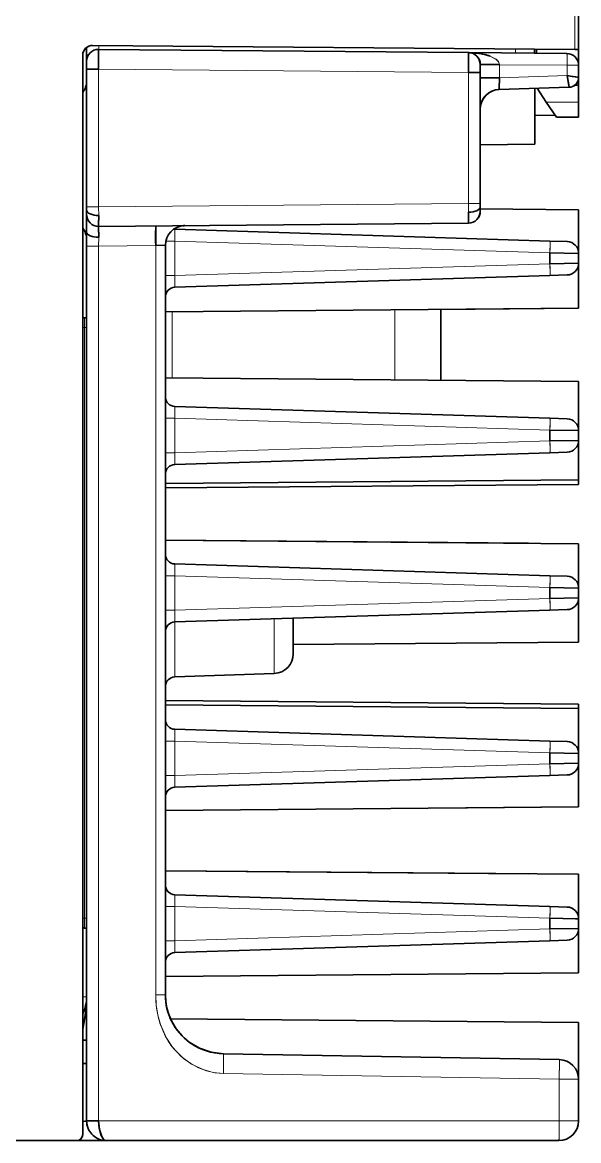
# Model space of a CAD drawing. Extents: x -45 to 645, y -160 to 467.
# Drawn here: x 204 to 232.3, y 292.1 to 348.9 of the extents above; entities that cross this region are included whole.
import ezdxf

# ---------------------------------------------------------------- set-up
doc = ezdxf.new("R2010")
doc.units = 0

msp = doc.modelspace()

# ---------------------------------------------------------------- linework, layer by layer
at = {"color": 7, "lineweight": 13}
for p, q in [((232.059, 347.541), (232.059, 451.619)), ((232.059, 347.541), (232.059, 451.619)), ((232.059, 347.541), (232.059, 451.619)), ((232.059, 347.541), (232.059, 451.619)), ((210.768, 337.586), (210.768, 299.532)), ((210.768, 299.532), (210.768, 337.586)), ((207.87, 336.879), (207.87, 293.119)), ((207.87, 336.879), (207.87, 293.119)), ((207.159, 303.419), (207.159, 333.419)), ((207.159, 333.419), (207.159, 303.419)), ((207.87, 293.119), (231.277, 293.119)), ((207.87, 293.119), (231.277, 293.119))]:
    msp.add_line(p, q, dxfattribs=at)
at = {"color": 7, "lineweight": 35}
for p, q in [((232.259, 347.539), (232.259, 451.619)), ((232.259, 347.539), (232.259, 451.619)), ((232.259, 347.539), (232.259, 451.619)), ((232.259, 347.539), (232.259, 451.619)), ((232.259, 403.578), (232.259, 348.28)), ((232.259, 403.578), (232.259, 348.28)), ((207.564, 347.755), (232.059, 347.541)), ((207.564, 347.755), (232.059, 347.541)), ((207.059, 292.426), (207.059, 347.255)), ((207.059, 292.426), (207.059, 347.255)), ((211.259, 337.599), (211.259, 299.532)), ((211.259, 337.599), (211.259, 299.532)), ((207.259, 336.879), (207.259, 293.119)), ((207.259, 293.119), (207.259, 336.879)), ((232.259, 334.403), (211.259, 334.22)), ((232.259, 334.403), (211.259, 334.22)), ((232.259, 330.687), (211.259, 330.87)), ((232.259, 330.687), (211.259, 330.87)), ((232.259, 325.687), (211.259, 325.503)), ((232.259, 325.687), (211.259, 325.503)), ((232.259, 325.457), (211.259, 325.273)), ((232.259, 325.457), (211.259, 325.273)), ((232.259, 325.457), (211.259, 325.273)), ((232.259, 325.457), (211.259, 325.273)), ((232.259, 322.443), (211.259, 322.626)), ((232.259, 322.443), (211.259, 322.626)), ((232.259, 314.288), (211.259, 314.472)), ((232.259, 314.288), (211.259, 314.472)), ((232.259, 314.074), (211.259, 314.257)), ((232.259, 314.074), (211.259, 314.257)), ((232.259, 309.074), (211.259, 308.891)), ((232.259, 309.074), (211.259, 308.891)), ((232.259, 309.074), (211.259, 308.891)), ((232.259, 305.647), (211.259, 305.831)), ((232.259, 305.647), (211.259, 305.831)), ((232.259, 300.647), (211.259, 300.464)), ((232.259, 300.647), (211.259, 300.464)), ((232.259, 300.647), (211.259, 300.464)), ((232.259, 300.647), (211.259, 300.464)), ((232.259, 298.119), (211.524, 298.3)), ((232.259, 298.119), (211.524, 298.3)), ((208.259, 292.119), (231.259, 292.119)), ((231.259, 292.119), (208.259, 292.119))]:
    msp.add_line(p, q, dxfattribs=at)
at = {"color": 7, "lineweight": 35, "ltscale": 0.016866}
msp.add_line((232.259, 348.28), (232.259, 347.605), dxfattribs=at)
at = {"color": 7, "lineweight": 35, "ltscale": 0.0075}
msp.add_line((232.259, 348.28), (232.259, 347.98), dxfattribs=at)
at = {"color": 7, "lineweight": 35, "ltscale": 0.017612}
msp.add_line((207.259, 346.95), (207.259, 347.655), dxfattribs=at)
msp.add_line((207.259, 346.95), (207.259, 347.655), dxfattribs=at)
at = {"color": 7, "lineweight": 13, "ltscale": 0.005044}
for p, q in [((207.875, 347.752), (207.875, 347.55)), ((207.875, 347.55), (207.875, 347.752)), ((229.046, 347.567), (229.047, 347.365)), ((229.047, 347.365), (229.046, 347.567))]:
    msp.add_line(p, q, dxfattribs=at)
at = {"color": 7, "lineweight": 35, "ltscale": 0.016921}
msp.add_line((232.259, 347.98), (232.259, 347.303), dxfattribs=at)
at = {"color": 7, "lineweight": 35, "ltscale": 0.470018}
for p, q in [((207.864, 347.55), (226.664, 347.386)), ((207.864, 347.55), (226.664, 347.386)), ((207.864, 338.561), (226.664, 338.725)), ((226.664, 338.725), (207.864, 338.561))]:
    msp.add_line(p, q, dxfattribs=at)
at = {"color": 7, "lineweight": 35, "ltscale": 0.001563}
msp.add_line((226.664, 347.386), (226.727, 347.385), dxfattribs=at)
at = {"color": 7, "lineweight": 35, "ltscale": 0.001429}
msp.add_line((226.731, 347.385), (226.674, 347.386), dxfattribs=at)
at = {"color": 7, "lineweight": 35, "ltscale": 0.124628}
msp.add_line((231.664, 347.343), (226.68, 347.386), dxfattribs=at)
at = {"color": 7, "lineweight": 35, "ltscale": 0.124626}
msp.add_line((226.68, 347.386), (231.664, 347.343), dxfattribs=at)
at = {"color": 7, "lineweight": 35, "ltscale": 0.005045}
for p, q in [((230.02, 347.357), (230.02, 347.559)), ((230.02, 347.559), (230.02, 347.357))]:
    msp.add_line(p, q, dxfattribs=at)
at = {"color": 7, "lineweight": 35, "ltscale": 0.005044}
msp.add_line((230.12, 347.356), (230.12, 347.558), dxfattribs=at)
msp.add_line((230.12, 347.356), (230.12, 347.558), dxfattribs=at)
at = {"color": 7, "lineweight": 35, "ltscale": 0.005}
msp.add_line((232.259, 347.539), (232.059, 347.541), dxfattribs=at)
msp.add_line((232.259, 347.539), (232.059, 347.541), dxfattribs=at)
at = {"color": 7, "lineweight": 35, "ltscale": 0.004183}
msp.add_line((232.259, 347.605), (232.259, 347.438), dxfattribs=at)
at = {"color": 7, "lineweight": 35, "ltscale": 0.044929}
msp.add_line((232.259, 347.539), (232.259, 345.742), dxfattribs=at)
msp.add_line((232.259, 347.539), (232.259, 345.742), dxfattribs=at)
at = {"color": 7, "lineweight": 35, "ltscale": 0.018627}
msp.add_line((232.259, 347.438), (232.259, 346.693), dxfattribs=at)
at = {"color": 7, "lineweight": 35, "ltscale": 0.018401}
msp.add_line((232.259, 347.303), (232.259, 346.567), dxfattribs=at)
at = {"color": 7, "lineweight": 35, "ltscale": 0.000195}
msp.add_line((207.259, 346.951), (207.259, 346.943), dxfattribs=at)
at = {"color": 7, "lineweight": 35, "ltscale": 0.000138855}
msp.add_line((207.259, 346.946), (207.259, 346.941), dxfattribs=at)
at = {"color": 7, "lineweight": 35, "ltscale": 0.009822}
msp.add_line((207.259, 346.943), (207.259, 346.55), dxfattribs=at)
at = {"color": 7, "lineweight": 35, "ltscale": 0.009756}
msp.add_line((207.259, 346.55), (207.259, 346.941), dxfattribs=at)
at = {"color": 7, "lineweight": 35, "ltscale": 0.174739}
for p, q in [((207.259, 346.55), (207.259, 339.561)), ((207.259, 339.561), (207.259, 346.55))]:
    msp.add_line(p, q, dxfattribs=at)
at = {"color": 7, "lineweight": 35, "ltscale": 0.015}
for p, q in [((207.259, 346.55), (207.859, 346.55)), ((207.859, 346.55), (207.259, 346.55)), ((207.859, 293.119), (207.259, 293.119)), ((207.259, 293.119), (207.859, 293.119))]:
    msp.add_line(p, q, dxfattribs=at)
at = {"color": 7, "lineweight": 35, "ltscale": 0.000262}
for p, q in [((207.87, 346.55), (207.859, 346.55)), ((207.859, 293.119), (207.87, 293.119))]:
    msp.add_line(p, q, dxfattribs=at)
at = {"color": 7, "lineweight": 35, "ltscale": 0.000261688}
for p, q in [((207.859, 346.55), (207.87, 346.55)), ((207.87, 293.119), (207.859, 293.119))]:
    msp.add_line(p, q, dxfattribs=at)
at = {"color": 7, "lineweight": 13, "ltscale": 0.174739}
for p, q in [((207.87, 346.55), (207.87, 339.561)), ((207.87, 339.561), (207.87, 346.55))]:
    msp.add_line(p, q, dxfattribs=at)
at = {"color": 7, "lineweight": 13, "ltscale": 0.470018}
for p, q in [((226.67, 346.386), (207.87, 346.55)), ((207.87, 346.55), (226.67, 346.386)), ((226.67, 339.725), (207.87, 339.561))]:
    msp.add_line(p, q, dxfattribs=at)
at = {"color": 7, "lineweight": 35, "ltscale": 0.009999}
msp.add_line((227.259, 346.786), (227.259, 346.386), dxfattribs=at)
at = {"color": 7, "lineweight": 35, "ltscale": 0.000135}
msp.add_line((227.259, 346.782), (227.259, 346.777), dxfattribs=at)
at = {"color": 7, "lineweight": 35, "ltscale": 0.00976}
msp.add_line((227.259, 346.777), (227.259, 346.386), dxfattribs=at)
at = {"color": 7, "lineweight": 13, "ltscale": 0.024345}
for p, q in [((227.259, 346.773), (228.233, 346.773)), ((228.233, 346.773), (227.259, 346.773))]:
    msp.add_line(p, q, dxfattribs=at)
at = {"color": 7, "lineweight": 13, "ltscale": 0.000132}
msp.add_line((228.233, 346.778), (228.233, 346.773), dxfattribs=at)
at = {"color": 7, "lineweight": 13, "ltscale": 0.000127425}
msp.add_line((228.233, 346.778), (228.233, 346.773), dxfattribs=at)
at = {"color": 7, "lineweight": 13, "ltscale": 0.08605}
msp.add_line((228.233, 346.773), (231.675, 346.743), dxfattribs=at)
at = {"color": 7, "lineweight": 13, "ltscale": 0.016434}
msp.add_line((228.233, 346.773), (228.233, 346.115), dxfattribs=at)
at = {"color": 7, "lineweight": 13, "ltscale": 0.086051}
msp.add_line((231.675, 346.743), (228.233, 346.772), dxfattribs=at)
at = {"color": 7, "lineweight": 13, "ltscale": 0.016431}
msp.add_line((228.233, 346.772), (228.233, 346.115), dxfattribs=at)
at = {"color": 7, "lineweight": 13, "ltscale": 0.012979}
for p, q in [((231.675, 346.743), (231.675, 346.223)), ((231.675, 346.223), (231.675, 346.743))]:
    msp.add_line(p, q, dxfattribs=at)
at = {"color": 7, "lineweight": 13, "ltscale": 0.014607}
msp.add_line((232.259, 346.743), (231.675, 346.743), dxfattribs=at)
at = {"color": 7, "lineweight": 13, "ltscale": 0.014608}
msp.add_line((231.675, 346.743), (232.259, 346.743), dxfattribs=at)
at = {"color": 7, "lineweight": 35, "ltscale": 0.001232}
msp.add_line((232.259, 346.715), (232.257, 346.764), dxfattribs=at)
at = {"color": 7, "lineweight": 35, "ltscale": 0.015401}
for p, q in [((232.259, 346.127), (232.259, 346.743)), ((232.259, 346.743), (232.259, 346.127))]:
    msp.add_line(p, q, dxfattribs=at)
at = {"color": 7, "lineweight": 35, "ltscale": 0.000590626}
msp.add_line((232.26, 346.714), (232.259, 346.738), dxfattribs=at)
at = {"color": 7, "lineweight": 35, "ltscale": 0.000576}
msp.add_line((232.26, 346.714), (232.259, 346.737), dxfattribs=at)
at = {"color": 7, "lineweight": 13, "ltscale": 0.166536}
for p, q in [((226.67, 346.386), (226.67, 339.725)), ((226.67, 339.725), (226.67, 346.386))]:
    msp.add_line(p, q, dxfattribs=at)
at = {"color": 7, "lineweight": 35, "ltscale": 0.014738}
msp.add_line((227.259, 346.386), (226.67, 346.386), dxfattribs=at)
msp.add_line((227.259, 346.386), (226.67, 346.386), dxfattribs=at)
at = {"color": 7, "lineweight": 35, "ltscale": 0.166536}
for p, q in [((227.259, 339.725), (227.259, 346.386)), ((227.259, 346.386), (227.259, 339.725))]:
    msp.add_line(p, q, dxfattribs=at)
at = {"color": 7, "lineweight": 35, "ltscale": 0.024345}
for p, q in [((227.259, 346.115), (228.233, 346.115)), ((228.233, 346.115), (227.259, 346.115))]:
    msp.add_line(p, q, dxfattribs=at)
at = {"color": 7, "lineweight": 35, "ltscale": 0.075}
for p, q in [((227.259, 346.056), (227.259, 343.056)), ((227.259, 346.056), (227.259, 343.056)), ((227.259, 343.056), (227.259, 340.056)), ((227.259, 343.056), (227.259, 340.056))]:
    msp.add_line(p, q, dxfattribs=at)
at = {"color": 7, "lineweight": 13, "ltscale": 0.08609}
msp.add_line((231.675, 346.223), (228.233, 346.115), dxfattribs=at)
at = {"color": 7, "lineweight": 13, "ltscale": 0.086089}
msp.add_line((228.233, 346.115), (231.675, 346.223), dxfattribs=at)
at = {"color": 7, "lineweight": 35, "ltscale": 0.006538}
msp.add_line((231.675, 346.223), (231.933, 346.182), dxfattribs=at)
at = {"color": 7, "lineweight": 35, "ltscale": 0.003951}
msp.add_line((231.933, 346.182), (232.089, 346.156), dxfattribs=at)
at = {"color": 7, "lineweight": 35, "ltscale": 0.004315}
msp.add_line((232.089, 346.156), (232.259, 346.127), dxfattribs=at)
at = {"color": 7, "lineweight": 35, "ltscale": 0.000205}
msp.add_line((232.259, 346.223), (232.259, 346.215), dxfattribs=at)
at = {"color": 7, "lineweight": 35, "ltscale": 0.000205236}
msp.add_line((232.259, 346.223), (232.259, 346.215), dxfattribs=at)
at = {"color": 7, "lineweight": 35, "ltscale": 0.047673}
msp.add_line((232.259, 346.122), (232.259, 344.215), dxfattribs=at)
at = {"color": 7, "lineweight": 35, "ltscale": 0.047668}
msp.add_line((232.259, 346.122), (232.259, 344.215), dxfattribs=at)
at = {"color": 7, "lineweight": 35, "ltscale": 0.001352}
msp.add_line((228.228, 345.515), (228.174, 345.512), dxfattribs=at)
at = {"color": 7, "lineweight": 35, "ltscale": 0.088725}
for p, q in [((231.775, 345.627), (228.228, 345.515)), ((228.228, 345.515), (231.775, 345.627))]:
    msp.add_line(p, q, dxfattribs=at)
at = {"color": 7, "lineweight": 35, "ltscale": 0.008518}
msp.add_line((230.028, 345.231), (230.027, 345.572), dxfattribs=at)
at = {"color": 7, "lineweight": 35, "ltscale": 0.07102}
msp.add_line((230.037, 342.731), (230.027, 345.572), dxfattribs=at)
at = {"color": 7, "lineweight": 35, "ltscale": 0.021143}
msp.add_line((230.614, 344.873), (230.144, 345.575), dxfattribs=at)
msp.add_line((230.614, 344.873), (230.144, 345.575), dxfattribs=at)
at = {"color": 7, "lineweight": 35, "ltscale": 0.00451}
msp.add_line((232.079, 345.742), (232.259, 345.742), dxfattribs=at)
at = {"color": 7, "lineweight": 35, "ltscale": 0.004511}
msp.add_line((232.079, 345.742), (232.259, 345.742), dxfattribs=at)
at = {"color": 7, "lineweight": 35, "ltscale": 0.021725}
msp.add_line((232.259, 345.742), (232.259, 344.873), dxfattribs=at)
msp.add_line((232.259, 345.742), (232.259, 344.873), dxfattribs=at)
at = {"color": 7, "lineweight": 35, "ltscale": 0.035087}
msp.add_line((230.033, 343.828), (230.028, 345.231), dxfattribs=at)
at = {"color": 7, "lineweight": 35, "ltscale": 0.023235}
msp.add_line((231.132, 344.101), (230.614, 344.873), dxfattribs=at)
msp.add_line((231.132, 344.101), (230.614, 344.873), dxfattribs=at)
at = {"color": 7, "lineweight": 13, "ltscale": 0.041122}
msp.add_line((230.614, 344.873), (232.259, 344.873), dxfattribs=at)
msp.add_line((230.614, 344.873), (232.259, 344.873), dxfattribs=at)
at = {"color": 7, "lineweight": 35, "ltscale": 0.019302}
msp.add_line((232.259, 344.873), (232.259, 344.101), dxfattribs=at)
msp.add_line((232.259, 344.873), (232.259, 344.101), dxfattribs=at)
at = {"color": 7, "lineweight": 35, "ltscale": 0.025774}
msp.add_line((231.062, 344.204), (230.031, 344.195), dxfattribs=at)
msp.add_line((231.062, 344.204), (230.031, 344.195), dxfattribs=at)
at = {"color": 7, "lineweight": 35, "ltscale": 0.027413}
msp.add_line((230.037, 342.731), (230.033, 343.828), dxfattribs=at)
at = {"color": 7, "lineweight": 35, "ltscale": 0.028186}
msp.add_line((232.259, 344.101), (231.132, 344.101), dxfattribs=at)
at = {"color": 7, "lineweight": 35, "ltscale": 0.028187}
msp.add_line((232.259, 344.101), (231.132, 344.101), dxfattribs=at)
at = {"color": 7, "lineweight": 35, "ltscale": 0.069439}
msp.add_line((230.037, 342.731), (227.259, 342.697), dxfattribs=at)
msp.add_line((230.037, 342.731), (227.259, 342.697), dxfattribs=at)
at = {"color": 7, "lineweight": 13, "ltscale": 0.469997}
msp.add_line((207.87, 339.561), (226.669, 339.725), dxfattribs=at)
at = {"color": 7, "lineweight": 13, "ltscale": 0.011178}
for p, q in [((226.669, 339.725), (226.671, 339.278)), ((207.87, 339.561), (207.871, 339.114)), ((207.871, 339.114), (207.87, 339.561))]:
    msp.add_line(p, q, dxfattribs=at)
at = {"color": 7, "lineweight": 13, "ltscale": 0.014759}
msp.add_line((226.669, 339.725), (227.259, 339.725), dxfattribs=at)
at = {"color": 7, "lineweight": 13, "ltscale": 0.014738}
msp.add_line((227.259, 339.725), (226.67, 339.725), dxfattribs=at)
at = {"color": 7, "lineweight": 35, "ltscale": 0.004472}
for p, q in [((227.259, 339.725), (227.259, 339.546)), ((227.259, 339.725), (227.259, 339.546)), ((207.259, 339.561), (207.259, 339.382)), ((207.259, 339.382), (207.259, 339.561))]:
    msp.add_line(p, q, dxfattribs=at)
at = {"color": 7, "lineweight": 13, "ltscale": 0.015}
for p, q in [((207.259, 339.561), (207.859, 339.561)), ((207.859, 339.561), (207.259, 339.561)), ((207.259, 337.561), (207.859, 337.561)), ((207.259, 337.561), (207.859, 337.561))]:
    msp.add_line(p, q, dxfattribs=at)
at = {"color": 7, "lineweight": 35, "ltscale": 0.005144}
msp.add_line((207.259, 339.382), (207.259, 339.176), dxfattribs=at)
at = {"color": 7, "lineweight": 35, "ltscale": 0.005153}
msp.add_line((207.259, 339.176), (207.259, 339.382), dxfattribs=at)
at = {"color": 7, "lineweight": 35, "ltscale": 0.022111}
for p, q in [((207.259, 339.161), (207.259, 338.276)), ((207.259, 338.276), (207.259, 339.161))]:
    msp.add_line(p, q, dxfattribs=at)
at = {"color": 7, "lineweight": 13, "ltscale": 0.000262}
for p, q in [((207.859, 339.561), (207.87, 339.561)), ((207.87, 337.561), (207.859, 337.561))]:
    msp.add_line(p, q, dxfattribs=at)
at = {"color": 7, "lineweight": 13, "ltscale": 0.000261688}
for p, q in [((207.859, 339.561), (207.87, 339.561)), ((207.87, 337.561), (207.859, 337.561))]:
    msp.add_line(p, q, dxfattribs=at)
at = {"color": 7, "lineweight": 35, "ltscale": 0.005146}
msp.add_line((227.259, 339.546), (227.259, 339.34), dxfattribs=at)
at = {"color": 7, "lineweight": 35, "ltscale": 0.005527}
msp.add_line((227.259, 339.546), (227.259, 339.325), dxfattribs=at)
at = {"color": 7, "lineweight": 35, "ltscale": 0.125006}
msp.add_line((232.259, 339.403), (227.259, 339.447), dxfattribs=at)
msp.add_line((232.259, 339.403), (227.259, 339.447), dxfattribs=at)
at = {"color": 7, "lineweight": 35, "ltscale": 0.055409}
for p, q in [((232.259, 337.187), (232.259, 339.403)), ((232.259, 339.403), (232.259, 337.187))]:
    msp.add_line(p, q, dxfattribs=at)
at = {"color": 7, "lineweight": 35, "ltscale": 0.017885}
for p, q in [((207.259, 338.276), (207.259, 337.561)), ((207.259, 337.561), (207.259, 338.276))]:
    msp.add_line(p, q, dxfattribs=at)
at = {"color": 7, "lineweight": 13, "ltscale": 0.011179}
for p, q in [((207.87, 337.561), (207.871, 338.008)), ((207.871, 338.008), (207.87, 337.561))]:
    msp.add_line(p, q, dxfattribs=at)
at = {"color": 7, "lineweight": 35, "ltscale": 0.001395}
msp.add_line((211.744, 338.413), (211.688, 338.418), dxfattribs=at)
at = {"color": 7, "lineweight": 35, "ltscale": 0.000443}
msp.add_line((211.726, 338.414), (211.744, 338.413), dxfattribs=at)
at = {"color": 7, "lineweight": 35, "ltscale": 0.000422486}
msp.add_line((211.744, 338.413), (211.727, 338.414), dxfattribs=at)
at = {"color": 7, "lineweight": 35, "ltscale": 0.476688}
for p, q in [((211.744, 338.413), (230.802, 337.814)), ((211.744, 338.413), (230.802, 337.814)), ((211.744, 335.466), (230.802, 336.065)), ((211.744, 335.466), (230.802, 336.065)), ((211.744, 329.413), (230.802, 328.814)), ((211.744, 329.413), (230.802, 328.814)), ((211.744, 326.465), (230.802, 327.064)), ((211.744, 326.465), (230.802, 327.064)), ((211.744, 321.413), (230.802, 320.814)), ((211.744, 321.413), (230.802, 320.814)), ((211.744, 318.466), (230.802, 319.065)), ((230.802, 319.065), (211.744, 318.466)), ((211.744, 313.015), (230.802, 312.416)), ((211.744, 313.015), (230.802, 312.416)), ((211.744, 310.067), (230.802, 310.666)), ((230.802, 310.666), (211.744, 310.067)), ((211.744, 304.612), (230.802, 304.013)), ((211.744, 304.612), (230.802, 304.013)), ((211.744, 301.672), (230.802, 302.271)), ((230.802, 302.271), (211.744, 301.672))]:
    msp.add_line(p, q, dxfattribs=at)
at = {"color": 7, "lineweight": 35, "ltscale": 0.017039}
for p, q in [((207.259, 337.561), (207.259, 336.879)), ((207.259, 336.879), (207.259, 337.561))]:
    msp.add_line(p, q, dxfattribs=at)
at = {"color": 7, "lineweight": 13, "ltscale": 0.072459}
for p, q in [((210.768, 337.586), (207.87, 337.561)), ((207.87, 337.561), (210.768, 337.586))]:
    msp.add_line(p, q, dxfattribs=at)
at = {"color": 7, "lineweight": 13, "ltscale": 0.017039}
for p, q in [((207.87, 337.561), (207.87, 336.879)), ((207.87, 336.879), (207.87, 337.561))]:
    msp.add_line(p, q, dxfattribs=at)
at = {"color": 7, "lineweight": 35, "ltscale": 0.012286}
msp.add_line((211.259, 337.599), (210.768, 337.586), dxfattribs=at)
msp.add_line((211.259, 337.599), (210.768, 337.586), dxfattribs=at)
at = {"color": 7, "lineweight": 13, "ltscale": 0.011649}
msp.add_line((211.746, 337.813), (211.28, 337.813), dxfattribs=at)
at = {"color": 7, "lineweight": 13, "ltscale": 0.011599}
msp.add_line((211.282, 337.813), (211.746, 337.813), dxfattribs=at)
at = {"color": 7, "lineweight": 13, "ltscale": 0.043683}
msp.add_line((211.746, 337.813), (211.746, 336.066), dxfattribs=at)
msp.add_line((211.746, 337.813), (211.746, 336.066), dxfattribs=at)
at = {"color": 7, "lineweight": 13, "ltscale": 0.476544}
for p, q in [((211.746, 337.813), (230.798, 337.214)), ((211.746, 337.813), (230.798, 337.214)), ((211.746, 336.066), (230.798, 336.665)), ((230.798, 336.665), (211.746, 336.066)), ((211.746, 328.813), (230.798, 328.214)), ((211.746, 328.813), (230.798, 328.214)), ((211.746, 327.065), (230.798, 327.663)), ((230.798, 327.663), (211.746, 327.065)), ((211.746, 320.814), (230.798, 320.215)), ((230.798, 320.215), (211.746, 320.814)), ((211.746, 319.066), (230.798, 319.665)), ((230.798, 319.665), (211.746, 319.066)), ((211.746, 312.415), (230.798, 311.816)), ((230.798, 311.816), (211.746, 312.415)), ((211.746, 310.667), (230.798, 311.266)), ((230.798, 311.266), (211.746, 310.667)), ((211.746, 304.012), (230.798, 303.413)), ((230.798, 303.413), (211.746, 304.012)), ((211.746, 302.272), (230.798, 302.87)), ((230.798, 302.87), (211.746, 302.272))]:
    msp.add_line(p, q, dxfattribs=at)
at = {"color": 7, "lineweight": 35, "ltscale": 0.021922}
for p, q in [((231.678, 337.787), (230.802, 337.814)), ((231.678, 337.787), (230.802, 337.814)), ((230.802, 336.065), (231.678, 336.092)), ((230.802, 336.065), (231.678, 336.092)), ((231.678, 328.786), (230.802, 328.814)), ((231.678, 328.786), (230.802, 328.814)), ((230.802, 327.064), (231.678, 327.091)), ((230.802, 327.064), (231.678, 327.091)), ((231.678, 320.787), (230.802, 320.814)), ((231.678, 320.787), (230.802, 320.814)), ((230.802, 319.065), (231.678, 319.092)), ((230.802, 319.065), (231.678, 319.092)), ((231.678, 312.388), (230.802, 312.416)), ((231.678, 312.388), (230.802, 312.416)), ((230.802, 310.666), (231.678, 310.694)), ((230.802, 310.666), (231.678, 310.694)), ((231.678, 303.986), (230.802, 304.013)), ((231.678, 303.986), (230.802, 304.013)), ((230.802, 302.271), (231.678, 302.298)), ((230.802, 302.271), (231.678, 302.298))]:
    msp.add_line(p, q, dxfattribs=at)
at = {"color": 7, "lineweight": 35, "ltscale": 0.000346}
msp.add_line((231.692, 337.786), (231.678, 337.787), dxfattribs=at)
at = {"color": 7, "lineweight": 35, "ltscale": 0.013745}
msp.add_line((230.798, 337.214), (230.798, 336.665), dxfattribs=at)
msp.add_line((230.798, 337.214), (230.798, 336.665), dxfattribs=at)
at = {"color": 7, "lineweight": 35, "ltscale": 0.036531}
for p, q in [((230.798, 337.214), (232.259, 337.187)), ((230.798, 337.214), (232.259, 337.187)), ((230.798, 328.214), (232.259, 328.187)), ((230.798, 328.214), (232.259, 328.187)), ((232.259, 327.691), (230.798, 327.663)), ((230.798, 327.663), (232.259, 327.691)), ((230.798, 320.215), (232.259, 320.187)), ((230.798, 320.215), (232.259, 320.187)), ((230.798, 311.816), (232.259, 311.788)), ((230.798, 311.816), (232.259, 311.788)), ((232.259, 311.293), (230.798, 311.266)), ((230.798, 311.266), (232.259, 311.293))]:
    msp.add_line(p, q, dxfattribs=at)
at = {"color": 7, "lineweight": 35, "ltscale": 0.000562}
for p, q in [((232.26, 337.186), (232.259, 337.209)), ((232.26, 320.186), (232.259, 320.209))]:
    msp.add_line(p, q, dxfattribs=at)
at = {"color": 7, "lineweight": 35, "ltscale": 0.000575356}
msp.add_line((232.26, 337.186), (232.259, 337.209), dxfattribs=at)
at = {"color": 7, "lineweight": 35, "ltscale": 0.012368}
msp.add_line((232.259, 336.692), (232.259, 337.187), dxfattribs=at)
msp.add_line((232.259, 336.692), (232.259, 337.187), dxfattribs=at)
at = {"color": 7, "lineweight": 35, "ltscale": 0.03652}
for p, q in [((230.798, 336.665), (232.259, 336.692)), ((232.259, 336.692), (230.798, 336.665)), ((230.798, 319.665), (232.259, 319.692)), ((232.259, 319.692), (230.798, 319.665))]:
    msp.add_line(p, q, dxfattribs=at)
at = {"color": 7, "lineweight": 35, "ltscale": 0.057222}
msp.add_line((232.259, 336.692), (232.259, 334.403), dxfattribs=at)
msp.add_line((232.259, 336.692), (232.259, 334.403), dxfattribs=at)
at = {"color": 7, "lineweight": 35, "ltscale": 0.000312}
msp.add_line((232.259, 336.692), (232.259, 336.679), dxfattribs=at)
at = {"color": 7, "lineweight": 35, "ltscale": 0.000311303}
msp.add_line((232.259, 336.692), (232.259, 336.679), dxfattribs=at)
at = {"color": 7, "lineweight": 13, "ltscale": 0.012173}
for p, q in [((211.746, 336.066), (211.259, 336.066)), ((211.746, 336.066), (211.259, 336.066)), ((211.259, 328.813), (211.746, 328.813)), ((211.259, 328.813), (211.746, 328.813)), ((211.746, 327.065), (211.259, 327.065)), ((211.746, 327.065), (211.259, 327.065)), ((211.259, 320.814), (211.746, 320.814)), ((211.259, 320.814), (211.746, 320.814)), ((211.746, 319.066), (211.259, 319.066)), ((211.746, 319.066), (211.259, 319.066)), ((211.259, 312.415), (211.746, 312.415)), ((211.259, 312.415), (211.746, 312.415)), ((211.746, 310.667), (211.259, 310.667)), ((211.746, 310.667), (211.259, 310.667)), ((211.259, 304.012), (211.746, 304.012)), ((211.259, 304.012), (211.746, 304.012)), ((211.746, 302.272), (211.259, 302.272)), ((211.746, 302.272), (211.259, 302.272))]:
    msp.add_line(p, q, dxfattribs=at)
at = {"color": 7, "lineweight": 13, "ltscale": 0.083899}
for p, q in [((211.599, 334.223), (211.599, 330.867)), ((211.599, 330.867), (211.599, 334.223))]:
    msp.add_line(p, q, dxfattribs=at)
at = {"color": 7, "lineweight": 13, "ltscale": 0.088839}
for p, q in [((222.92, 330.768), (222.92, 334.322)), ((222.92, 334.322), (222.92, 330.768))]:
    msp.add_line(p, q, dxfattribs=at)
at = {"color": 7, "lineweight": 35, "ltscale": 0.175007}
msp.add_line((232.259, 334.403), (225.259, 334.342), dxfattribs=at)
msp.add_line((232.259, 334.403), (225.259, 334.342), dxfattribs=at)
at = {"color": 7, "lineweight": 35, "ltscale": 0.08986}
msp.add_line((225.259, 330.748), (225.259, 334.342), dxfattribs=at)
msp.add_line((225.259, 330.748), (225.259, 334.342), dxfattribs=at)
at = {"color": 7, "lineweight": 35, "ltscale": 0.0025}
for p, q in [((207.259, 333.919), (207.159, 333.919)), ((207.159, 333.919), (207.259, 333.919)), ((207.159, 302.919), (207.259, 302.919)), ((207.259, 302.919), (207.159, 302.919))]:
    msp.add_line(p, q, dxfattribs=at)
at = {"color": 7, "lineweight": 13, "ltscale": 0.0125}
for p, q in [((207.159, 333.919), (207.159, 333.419)), ((207.159, 333.419), (207.159, 333.919)), ((207.159, 303.419), (207.159, 302.919)), ((207.159, 302.919), (207.159, 303.419))]:
    msp.add_line(p, q, dxfattribs=at)
at = {"color": 7, "lineweight": 13, "ltscale": 0.002507}
for p, q in [((207.159, 333.419), (207.059, 333.419)), ((207.059, 303.419), (207.159, 303.419))]:
    msp.add_line(p, q, dxfattribs=at)
at = {"color": 7, "lineweight": 13, "ltscale": 0.00251}
for p, q in [((207.159, 333.419), (207.059, 333.419)), ((207.159, 303.419), (207.059, 303.419))]:
    msp.add_line(p, q, dxfattribs=at)
at = {"color": 7, "lineweight": 13, "ltscale": 0.0025}
for p, q in [((207.159, 333.419), (207.259, 333.419)), ((207.259, 333.419), (207.159, 333.419)), ((207.159, 303.419), (207.259, 303.419)), ((207.159, 303.419), (207.259, 303.419))]:
    msp.add_line(p, q, dxfattribs=at)
at = {"color": 7, "lineweight": 35, "ltscale": 0.0625}
for p, q in [((232.259, 330.687), (232.259, 328.187)), ((232.259, 330.687), (232.259, 328.187)), ((232.259, 295.619), (232.259, 298.119)), ((232.259, 295.619), (232.259, 298.119))]:
    msp.add_line(p, q, dxfattribs=at)
at = {"color": 7, "lineweight": 13, "ltscale": 0.043713}
msp.add_line((211.746, 328.813), (211.746, 327.065), dxfattribs=at)
msp.add_line((211.746, 328.813), (211.746, 327.065), dxfattribs=at)
at = {"color": 7, "lineweight": 35, "ltscale": 0.013775}
for p, q in [((230.798, 328.214), (230.798, 327.663)), ((230.798, 327.663), (230.798, 328.214))]:
    msp.add_line(p, q, dxfattribs=at)
at = {"color": 7, "lineweight": 35, "ltscale": 0.000573}
msp.add_line((232.26, 328.186), (232.259, 328.209), dxfattribs=at)
at = {"color": 7, "lineweight": 35, "ltscale": 0.012398}
msp.add_line((232.259, 327.691), (232.259, 328.187), dxfattribs=at)
msp.add_line((232.259, 327.691), (232.259, 328.187), dxfattribs=at)
at = {"color": 7, "lineweight": 35, "ltscale": 0.050102}
msp.add_line((232.259, 327.691), (232.259, 325.687), dxfattribs=at)
msp.add_line((232.259, 327.691), (232.259, 325.687), dxfattribs=at)
at = {"color": 7, "lineweight": 35, "ltscale": 0.01601}
msp.add_line((232.259, 325.457), (232.259, 326.097), dxfattribs=at)
at = {"color": 7, "lineweight": 35, "ltscale": 0.005729}
msp.add_line((232.259, 325.457), (232.259, 325.686), dxfattribs=at)
at = {"color": 7, "lineweight": 35, "ltscale": 0.461339}
msp.add_line((229.712, 322.465), (211.259, 322.626), dxfattribs=at)
at = {"color": 7, "lineweight": 35, "ltscale": 0.056387}
msp.add_line((232.259, 322.443), (232.259, 320.187), dxfattribs=at)
msp.add_line((232.259, 322.443), (232.259, 320.187), dxfattribs=at)
at = {"color": 7, "lineweight": 13, "ltscale": 0.043693}
msp.add_line((211.746, 320.814), (211.746, 319.066), dxfattribs=at)
msp.add_line((211.746, 320.814), (211.746, 319.066), dxfattribs=at)
at = {"color": 7, "lineweight": 35, "ltscale": 0.013755}
for p, q in [((230.798, 320.215), (230.798, 319.665)), ((230.798, 320.215), (230.798, 319.665)), ((230.798, 311.816), (230.798, 311.266)), ((230.798, 311.816), (230.798, 311.266))]:
    msp.add_line(p, q, dxfattribs=at)
at = {"color": 7, "lineweight": 35, "ltscale": 0.012378}
for p, q in [((232.259, 319.692), (232.259, 320.187)), ((232.259, 319.692), (232.259, 320.187)), ((232.259, 311.293), (232.259, 311.788)), ((232.259, 311.293), (232.259, 311.788))]:
    msp.add_line(p, q, dxfattribs=at)
at = {"color": 7, "lineweight": 35, "ltscale": 0.056234}
msp.add_line((232.259, 319.692), (232.259, 317.443), dxfattribs=at)
msp.add_line((232.259, 319.692), (232.259, 317.443), dxfattribs=at)
at = {"color": 7, "lineweight": 35, "ltscale": 0.000397}
msp.add_line((232.259, 319.692), (232.259, 319.676), dxfattribs=at)
at = {"color": 7, "lineweight": 35, "ltscale": 0.00039677}
msp.add_line((232.259, 319.692), (232.259, 319.676), dxfattribs=at)
at = {"color": 7, "lineweight": 13, "ltscale": 0.06974}
for p, q in [((211.742, 318.466), (211.742, 315.676)), ((211.742, 315.676), (211.742, 318.466))]:
    msp.add_line(p, q, dxfattribs=at)
at = {"color": 7, "lineweight": 13, "ltscale": 0.048659}
msp.add_line((216.794, 318.625), (216.794, 316.678), dxfattribs=at)
msp.add_line((216.794, 318.625), (216.794, 316.678), dxfattribs=at)
at = {"color": 7, "lineweight": 35, "ltscale": 0.000465}
msp.add_line((217.759, 318.655), (217.759, 318.636), dxfattribs=at)
at = {"color": 7, "lineweight": 35, "ltscale": 0.00046463}
msp.add_line((217.759, 318.636), (217.759, 318.655), dxfattribs=at)
at = {"color": 7, "lineweight": 35, "ltscale": 0.031377}
for p, q in [((217.759, 318.636), (217.759, 317.381)), ((217.759, 317.381), (217.759, 318.636))]:
    msp.add_line(p, q, dxfattribs=at)
at = {"color": 7, "lineweight": 35, "ltscale": 0.362517}
msp.add_line((232.259, 317.443), (217.759, 317.316), dxfattribs=at)
at = {"color": 7, "lineweight": 35, "ltscale": 0.362516}
msp.add_line((232.259, 317.443), (217.759, 317.316), dxfattribs=at)
msp.add_line((232.259, 317.443), (217.759, 317.316), dxfattribs=at)
at = {"color": 7, "lineweight": 35, "ltscale": 0.362515}
msp.add_line((232.259, 317.443), (217.759, 317.316), dxfattribs=at)
at = {"color": 7, "lineweight": 35, "ltscale": 0.01323}
msp.add_line((217.759, 316.852), (217.759, 317.381), dxfattribs=at)
msp.add_line((217.759, 316.852), (217.759, 317.381), dxfattribs=at)
at = {"color": 7, "lineweight": 13, "ltscale": 0.02064}
msp.add_line((216.794, 316.678), (216.794, 315.853), dxfattribs=at)
msp.add_line((216.794, 316.678), (216.794, 315.853), dxfattribs=at)
at = {"color": 7, "lineweight": 35, "ltscale": 0.126386}
msp.add_line((211.742, 315.676), (216.794, 315.853), dxfattribs=at)
at = {"color": 7, "lineweight": 35, "ltscale": 0.126385}
msp.add_line((216.794, 315.853), (211.742, 315.676), dxfattribs=at)
at = {"color": 7, "lineweight": 35, "ltscale": 0.005331}
msp.add_line((232.259, 314.075), (232.259, 314.288), dxfattribs=at)
at = {"color": 7, "lineweight": 35, "ltscale": 0.010533}
msp.add_line((232.259, 313.867), (232.259, 314.288), dxfattribs=at)
at = {"color": 7, "lineweight": 35, "ltscale": 0.057144}
msp.add_line((232.259, 314.074), (232.259, 311.788), dxfattribs=at)
msp.add_line((232.259, 314.074), (232.259, 311.788), dxfattribs=at)
at = {"color": 7, "lineweight": 13, "ltscale": 0.043692}
msp.add_line((211.746, 312.415), (211.746, 310.667), dxfattribs=at)
msp.add_line((211.746, 312.415), (211.746, 310.667), dxfattribs=at)
at = {"color": 7, "lineweight": 35, "ltscale": 0.000239}
msp.add_line((231.688, 312.388), (231.678, 312.388), dxfattribs=at)
at = {"color": 7, "lineweight": 35, "ltscale": 0.000572}
msp.add_line((232.26, 311.788), (232.259, 311.81), dxfattribs=at)
at = {"color": 7, "lineweight": 35, "ltscale": 0.055478}
msp.add_line((232.259, 311.293), (232.259, 309.074), dxfattribs=at)
msp.add_line((232.259, 311.293), (232.259, 309.074), dxfattribs=at)
at = {"color": 7, "lineweight": 35, "ltscale": 0.000411}
msp.add_line((232.259, 311.293), (232.259, 311.276), dxfattribs=at)
at = {"color": 7, "lineweight": 35, "ltscale": 0.00041127}
msp.add_line((232.259, 311.293), (232.259, 311.276), dxfattribs=at)
at = {"color": 7, "lineweight": 35, "ltscale": 0.188175}
msp.add_line((232.259, 309.074), (224.733, 309.008), dxfattribs=at)
at = {"color": 7, "lineweight": 35, "ltscale": 0.461799}
msp.add_line((229.73, 305.669), (211.259, 305.831), dxfattribs=at)
at = {"color": 7, "lineweight": 35, "ltscale": 0.056535}
msp.add_line((232.259, 305.647), (232.259, 303.386), dxfattribs=at)
msp.add_line((232.259, 305.647), (232.259, 303.386), dxfattribs=at)
at = {"color": 7, "lineweight": 13, "ltscale": 0.043512}
msp.add_line((211.746, 304.012), (211.746, 302.272), dxfattribs=at)
msp.add_line((211.746, 304.012), (211.746, 302.272), dxfattribs=at)
at = {"color": 7, "lineweight": 35, "ltscale": 0.013574}
msp.add_line((230.798, 303.413), (230.798, 302.87), dxfattribs=at)
msp.add_line((230.798, 303.413), (230.798, 302.87), dxfattribs=at)
at = {"color": 7, "lineweight": 35, "ltscale": 0.000561}
msp.add_line((232.26, 303.385), (232.259, 303.407), dxfattribs=at)
at = {"color": 7, "lineweight": 35, "ltscale": 0.012216}
msp.add_line((232.26, 303.386), (232.26, 302.898), dxfattribs=at)
msp.add_line((232.26, 303.386), (232.26, 302.898), dxfattribs=at)
at = {"color": 7, "lineweight": 35, "ltscale": 0.036517}
for p, q in [((230.798, 302.87), (232.259, 302.898)), ((232.259, 302.898), (230.798, 302.87))]:
    msp.add_line(p, q, dxfattribs=at)
at = {"color": 7, "lineweight": 35, "ltscale": 0.056267}
msp.add_line((232.259, 302.898), (232.259, 300.647), dxfattribs=at)
msp.add_line((232.259, 302.898), (232.259, 300.647), dxfattribs=at)
at = {"color": 7, "lineweight": 35, "ltscale": 0.000396007}
msp.add_line((232.259, 302.898), (232.259, 302.882), dxfattribs=at)
at = {"color": 7, "lineweight": 13, "ltscale": 0.005002}
msp.add_line((207.059, 299.426), (207.259, 299.426), dxfattribs=at)
at = {"color": 7, "lineweight": 13, "ltscale": 0.005001}
msp.add_line((207.259, 299.426), (207.059, 299.426), dxfattribs=at)
at = {"color": 7, "lineweight": 13, "ltscale": 0.012282}
msp.add_line((210.768, 299.532), (211.259, 299.532), dxfattribs=at)
msp.add_line((210.768, 299.532), (211.259, 299.532), dxfattribs=at)
at = {"color": 7, "lineweight": 35, "ltscale": 0.007314}
msp.add_line((207.163, 298.36), (207.114, 298.071), dxfattribs=at)
at = {"color": 7, "lineweight": 35, "ltscale": 0.001034}
msp.add_line((207.067, 297.807), (207.059, 297.766), dxfattribs=at)
at = {"color": 7, "lineweight": 35, "ltscale": 0.006718}
msp.add_line((207.114, 298.071), (207.067, 297.807), dxfattribs=at)
at = {"color": 7, "lineweight": 35, "ltscale": 0.005001}
msp.add_line((207.059, 297.228), (207.259, 297.23), dxfattribs=at)
at = {"color": 7, "lineweight": 35, "ltscale": 0.002189}
msp.add_line((212.493, 297.107), (212.565, 297.057), dxfattribs=at)
at = {"color": 7, "lineweight": 35, "ltscale": 0.426811}
msp.add_line((214.207, 296.533), (231.277, 296.235), dxfattribs=at)
at = {"color": 7, "lineweight": 35, "ltscale": 0.42681}
msp.add_line((231.277, 296.235), (214.207, 296.533), dxfattribs=at)
at = {"color": 7, "lineweight": 35, "ltscale": 0.004994}
msp.add_line((207.059, 296.031), (207.259, 296.033), dxfattribs=at)
at = {"color": 7, "lineweight": 35, "ltscale": 0.004993}
msp.add_line((207.06, 296.031), (207.259, 296.033), dxfattribs=at)
at = {"color": 7, "lineweight": 13, "ltscale": 0.426811}
msp.add_line((231.277, 295.235), (214.207, 295.533), dxfattribs=at)
at = {"color": 7, "lineweight": 13, "ltscale": 0.42681}
msp.add_line((231.277, 295.235), (214.207, 295.533), dxfattribs=at)
at = {"color": 7, "lineweight": 35, "ltscale": 0.009608}
msp.add_line((232.259, 295.235), (232.259, 295.619), dxfattribs=at)
msp.add_line((232.259, 295.235), (232.259, 295.619), dxfattribs=at)
at = {"color": 7, "lineweight": 13, "ltscale": 0.052892}
for p, q in [((231.277, 295.235), (231.277, 293.119)), ((231.277, 293.119), (231.277, 295.235))]:
    msp.add_line(p, q, dxfattribs=at)
at = {"color": 7, "lineweight": 13, "ltscale": 0.024564}
for p, q in [((231.277, 295.235), (232.259, 295.235)), ((232.259, 295.235), (231.277, 295.235)), ((231.277, 293.119), (232.259, 293.119)), ((231.277, 293.119), (232.259, 293.119))]:
    msp.add_line(p, q, dxfattribs=at)
at = {"color": 7, "lineweight": 35, "ltscale": 0.052892}
for p, q in [((232.259, 293.119), (232.259, 295.235)), ((232.259, 295.235), (232.259, 293.119))]:
    msp.add_line(p, q, dxfattribs=at)
at = {"color": 7, "lineweight": 35, "ltscale": 0.002802}
msp.add_line((207.059, 293.095), (207.171, 293.101), dxfattribs=at)
at = {"color": 7, "lineweight": 35, "ltscale": 0.124732}
for p, q in [((201.97, 292.119), (206.959, 292.119)), ((206.959, 292.119), (201.97, 292.119))]:
    msp.add_line(p, q, dxfattribs=at)
at = {"color": 7, "lineweight": 35, "ltscale": 0.112163}
msp.add_line((202.273, 292.126), (206.759, 292.126), dxfattribs=at)
msp.add_line((202.273, 292.126), (206.759, 292.126), dxfattribs=at)
at = {"color": 7, "lineweight": 35, "ltscale": 0.002083}
msp.add_line((206.959, 292.119), (206.959, 292.202), dxfattribs=at)
at = {"color": 7, "lineweight": 35, "ltscale": 0.032507}
msp.add_line((208.259, 292.119), (206.959, 292.119), dxfattribs=at)
at = {"color": 7, "lineweight": 35, "ltscale": 0.031746}
msp.add_line((206.959, 292.119), (208.229, 292.119), dxfattribs=at)
at = {"color": 7, "lineweight": 35, "ltscale": 7.3e-05}
msp.add_line((208.236, 292.12), (208.239, 292.119), dxfattribs=at)
at = {"color": 7, "lineweight": 35, "ltscale": 7.30562e-05}
msp.add_line((208.236, 292.12), (208.239, 292.119), dxfattribs=at)
at = {"color": 7, "lineweight": 35, "ltscale": 0.000504}
msp.add_line((208.239, 292.119), (208.259, 292.119), dxfattribs=at)
at = {"color": 7, "lineweight": 35, "ltscale": 0.000503979}
msp.add_line((208.239, 292.119), (208.259, 292.119), dxfattribs=at)
at = {"color": 7, "lineweight": 35, "ltscale": 0.06174}
msp.add_line((222.703, 292.119), (220.234, 292.119), dxfattribs=at)
at = {"color": 7, "lineweight": 35, "ltscale": 0.061433}
msp.add_line((220.234, 292.119), (222.691, 292.119), dxfattribs=at)
at = {"color": 7, "lineweight": 35, "ltscale": 0.061756}
msp.add_line((222.704, 292.119), (220.234, 292.119), dxfattribs=at)
at = {"color": 7, "lineweight": 35, "ltscale": 0.061749}
msp.add_line((220.234, 292.119), (222.704, 292.119), dxfattribs=at)
at = {"color": 7, "lineweight": 35}
for points in [[(207.87, 346.55), (207.869, 347.446), (207.866, 347.542), (207.865, 347.549), (207.865, 347.55)], [(207.87, 346.55), (207.869, 347.446), (207.866, 347.542), (207.865, 347.549), (207.865, 347.55)], [(226.67, 346.386), (226.666, 347.374), (226.665, 347.384), (226.665, 347.386)], [(226.67, 346.386), (226.667, 347.34), (226.666, 347.379), (226.665, 347.385), (226.665, 347.386)], [(226.727, 347.385), (227.214, 347.344), (227.679, 347.236), (227.771, 347.203)], [(227.259, 346.786), (227.265, 346.785), (227.311, 346.784), (228.233, 346.778)], [(228.233, 346.778), (227.348, 346.783), (227.265, 346.785), (227.259, 346.786)], [(228.233, 346.115), (228.221, 345.544), (228.224, 345.524), (228.225, 345.518), (228.226, 345.516), (228.227, 345.515)], [(228.233, 346.115), (228.221, 345.544), (228.224, 345.524), (228.225, 345.518), (228.226, 345.516), (228.227, 345.515)], [(231.675, 346.223), (231.769, 345.692), (231.776, 345.636), (231.776, 345.628), (231.775, 345.627)], [(231.675, 346.223), (231.774, 345.658), (231.776, 345.631), (231.775, 345.627)], [(226.671, 339.278), (226.667, 338.773), (226.665, 338.73), (226.664, 338.725)], [(226.664, 338.725), (226.665, 338.726), (226.666, 338.738), (226.671, 339.278)], [(207.871, 339.114), (207.868, 338.651), (207.865, 338.564), (207.864, 338.561)], [(207.864, 338.561), (207.866, 338.567), (207.868, 338.615), (207.871, 339.114)], [(207.871, 338.008), (207.868, 338.509), (207.866, 338.555), (207.865, 338.559), (207.864, 338.561)], [(207.864, 338.561), (207.865, 338.56), (207.866, 338.55), (207.871, 338.008)], [(210.768, 337.586), (210.768, 338.405), (210.775, 338.578), (210.776, 338.585), (210.777, 338.586)], [(230.798, 303.413), (232.103, 303.394), (232.24, 303.389), (232.257, 303.387), (232.26, 303.386)], [(232.26, 303.386), (232.258, 303.387), (232.246, 303.388), (232.15, 303.393), (230.798, 303.413)], [(207.059, 297.766), (207.183, 298.494), (207.229, 298.865), (207.259, 299.426)], [(214.207, 296.533), (213.588, 296.608), (212.998, 296.811), (212.463, 297.129), (212.111, 297.437), (211.813, 297.795), (211.574, 298.197), (211.436, 298.519), (211.337, 298.854), (211.278, 299.191), (211.259, 299.532)], [(207.259, 293.119), (207.259, 293.117), (207.257, 293.116), (207.253, 293.114), (207.201, 293.104), (207.059, 293.094)], [(207.171, 293.101), (207.238, 293.109), (207.255, 293.115), (207.258, 293.117), (207.259, 293.118), (207.259, 293.119)], [(207.87, 293.119), (207.908, 292.687), (208.025, 292.324), (208.111, 292.194), (208.16, 292.15), (208.239, 292.119)], [(207.87, 293.119), (207.898, 292.745), (207.984, 292.415)]]:
    msp.add_lwpolyline(points, dxfattribs=at)
at = {"color": 7, "lineweight": 13}
for points in [[(227.771, 347.203), (228.076, 347.037), (228.181, 346.928), (228.233, 346.778)], [(227.771, 347.203), (228.062, 347.048), (228.173, 346.939), (228.226, 346.832), (228.233, 346.778)], [(231.664, 347.343), (231.665, 347.341), (231.667, 347.332), (231.672, 347.248), (231.675, 346.743)], [(231.664, 347.343), (231.665, 347.342), (231.666, 347.34), (231.667, 347.335), (231.671, 347.28), (231.675, 346.743)], [(211.744, 338.413), (211.743, 338.412), (211.741, 338.402), (211.739, 338.324), (211.746, 337.813)], [(211.746, 337.813), (211.739, 338.349), (211.742, 338.405), (211.743, 338.412), (211.744, 338.413)], [(230.802, 337.814), (230.803, 337.813), (230.804, 337.804), (230.807, 337.719), (230.798, 337.214)], [(230.798, 336.665), (230.807, 336.174), (230.803, 336.07), (230.803, 336.066), (230.802, 336.065)], [(211.746, 336.066), (211.739, 335.53), (211.742, 335.474), (211.743, 335.467), (211.744, 335.466)], [(211.744, 335.466), (211.743, 335.467), (211.741, 335.477), (211.739, 335.555), (211.746, 336.066)], [(211.744, 329.413), (211.743, 329.412), (211.741, 329.402), (211.739, 329.324), (211.746, 328.813)], [(211.746, 328.813), (211.739, 329.349), (211.742, 329.405), (211.743, 329.412), (211.744, 329.413)], [(230.802, 328.814), (230.803, 328.813), (230.804, 328.804), (230.807, 328.719), (230.798, 328.214)], [(230.798, 327.663), (230.807, 327.173), (230.803, 327.069), (230.803, 327.065), (230.802, 327.064)], [(211.746, 327.065), (211.739, 326.529), (211.742, 326.472), (211.743, 326.466), (211.744, 326.465)], [(211.744, 326.465), (211.743, 326.466), (211.741, 326.476), (211.739, 326.554), (211.746, 327.065)], [(211.744, 321.413), (211.743, 321.412), (211.741, 321.402), (211.739, 321.324), (211.746, 320.814)], [(211.746, 320.814), (211.739, 321.35), (211.742, 321.406), (211.743, 321.413), (211.744, 321.413)], [(230.802, 320.814), (230.803, 320.813), (230.804, 320.804), (230.807, 320.719), (230.798, 320.215)], [(230.798, 319.665), (230.807, 319.174), (230.803, 319.07), (230.803, 319.066), (230.802, 319.065)], [(211.746, 319.066), (211.739, 318.53), (211.742, 318.474), (211.743, 318.467), (211.744, 318.466)], [(211.744, 318.466), (211.743, 318.467), (211.741, 318.477), (211.739, 318.555), (211.746, 319.066)], [(211.744, 313.015), (211.743, 313.013), (211.741, 313.004), (211.739, 312.926), (211.746, 312.415)], [(211.746, 312.415), (211.739, 312.951), (211.742, 313.007), (211.743, 313.014), (211.744, 313.015)], [(230.802, 312.416), (230.803, 312.414), (230.804, 312.405), (230.807, 312.321), (230.798, 311.816)], [(230.798, 311.266), (230.807, 310.775), (230.803, 310.671), (230.803, 310.667), (230.802, 310.666)], [(211.746, 310.667), (211.739, 310.131), (211.742, 310.075), (211.743, 310.068), (211.744, 310.067)], [(211.744, 310.067), (211.743, 310.068), (211.741, 310.078), (211.739, 310.156), (211.746, 310.667)], [(211.744, 304.612), (211.743, 304.611), (211.741, 304.601), (211.739, 304.523), (211.746, 304.012)], [(211.746, 304.012), (211.739, 304.548), (211.742, 304.604), (211.743, 304.611), (211.744, 304.612)], [(230.802, 304.013), (230.803, 304.012), (230.804, 304.003), (230.807, 303.918), (230.798, 303.413)], [(230.798, 302.87), (230.807, 302.38), (230.803, 302.276), (230.803, 302.272), (230.802, 302.271)], [(211.746, 302.272), (211.739, 301.736), (211.742, 301.679), (211.743, 301.673), (211.744, 301.672)], [(211.744, 301.672), (211.743, 301.673), (211.741, 301.683), (211.739, 301.761), (211.746, 302.272)], [(210.768, 299.532), (210.795, 299.01), (210.878, 298.488), (211.009, 298.016), (211.301, 297.359), (211.63, 296.863), (212.071, 296.397), (212.592, 296.011), (213.177, 295.726), (213.682, 295.585), (214.207, 295.533)], [(214.207, 295.533), (213.78, 295.57), (213.357, 295.667), (212.943, 295.821), (212.554, 296.029), (212.185, 296.294), (211.72, 296.751), (211.597, 296.904)], [(214.207, 295.533), (214.214, 296.351), (214.209, 296.524), (214.208, 296.532), (214.207, 296.533)], [(214.207, 295.533), (214.213, 296.433), (214.21, 296.514), (214.208, 296.531), (214.207, 296.533)], [(231.277, 296.235), (231.278, 296.233), (231.279, 296.22), (231.283, 296.097), (231.277, 295.235)], [(231.277, 295.235), (231.283, 296.135), (231.28, 296.216), (231.278, 296.233), (231.277, 296.235)], [(231.277, 293.119), (231.269, 292.301), (231.261, 292.127), (231.26, 292.12), (231.259, 292.119)]]:
    msp.add_lwpolyline(points, dxfattribs=at)
at = {"color": 7, "lineweight": 35}
for centre, radius, start, end in [((207.56, 347.25), 0.504, 89.5598, 134.4303), ((207.56, 347.25), 0.504, 89.5598, 134.4303), ((207.564, 347.254), 0.504, 135.0697, 179.9402), ((207.564, 347.254), 0.504, 135.0697, 179.9402), ((207.859, 346.95), 0.6, 89.4876, 179.9421), ((207.859, 346.95), 0.6, 89.4871, 180.5033), ((226.659, 346.786), 0.6, 359.4873, 89.4768), ((226.659, 346.786), 0.6, 359.9872, 89.4752), ((226.632, 343.365), 4.021, 84.6785, 88.5813), ((226.677, 343.789), 3.595, 80.9837, 84.7724), ((226.871, 344.794), 2.571, 69.5041, 81.7303), ((231.659, 346.743), 0.6, 0, 89.5), ((231.659, 346.743), 0.6, 0, 89.5), ((206.259, 345.955), 1, 323.1474, 359.9996), ((206.259, 345.955), 1, 323.1297, 359.9996), ((226.198, 311.246), 35.403, 80.1423, 81.1006), ((231.759, 346.126), 0.5, 271.8, 353.231), ((231.759, 346.126), 0.5, 271.8, 353.0883), ((231.759, 346.127), 0.5, 271.8348, 350.692), ((231.759, 346.127), 0.5, 271.8288, 350.6946), ((231.749, 346.128), 0.51, 349.9508, 359.8088), ((231.749, 346.128), 0.511, 351.1596, 359.8073), ((231.748, 346.128), 0.511, 350.7116, 359.8034), ((231.748, 346.128), 0.511, 350.7135, 359.8027), ((228.259, 344.516), 1, 91.8331, 179.9922), ((228.26, 344.515), 1.001, 91.8702, 177.5533), ((228.259, 344.516), 1, 91.8, 99.2305), ((228.26, 344.516), 1.001, 140.1714, 172.559), ((228.259, 344.516), 1, 142.5089, 172.5655), ((207.859, 339.161), 0.6, 178.5554, 270.4921), ((207.859, 339.161), 0.6, 178.587, 270.4928), ((226.659, 339.325), 0.6, 270.524, 1.4353), ((226.659, 339.325), 0.6, 270.5093, 0.0025), ((226.659, 339.325), 0.6, 270.6908, 0.0106), ((226.659, 339.325), 0.6, 270.7216, 0.0106), ((212.26, 337.599), 1.001, 92.5279, 179.9676), ((212.26, 337.599), 1.001, 92.5279, 179.9676), ((212.259, 337.601), 0.998, 90.558, 96.8542), ((212.259, 337.599), 1, 90.5509, 95.7929), ((206.259, 337.883), 1, 0.0058, 36.8527), ((206.259, 337.883), 1, 0.0004, 36.8703), ((211.759, 338.913), 0.5, 261.5402, 268.2), ((231.659, 337.187), 0.6, 0, 88.2), ((231.659, 337.187), 0.6, 0, 88.2), ((231.659, 336.692), 0.6, 271.8, 0), ((231.659, 336.692), 0.6, 271.8, 360), ((211.759, 334.966), 0.5, 91.8, 180), ((211.759, 334.966), 0.5, 91.8, 180), ((207.159, 333.719), 0.2, 90, 119.968), ((207.159, 333.719), 0.2, 90, 120.0025), ((211.759, 329.913), 0.5, 180, 268.2), ((211.759, 329.913), 0.5, 180, 268.2), ((231.659, 328.187), 0.6, 0, 88.2), ((231.659, 328.187), 0.6, 0, 88.2), ((231.659, 327.691), 0.6, 271.8, 0), ((231.659, 327.691), 0.6, 271.8, 360), ((211.759, 325.965), 0.5, 91.8, 180), ((211.759, 325.965), 0.5, 91.8, 180), ((211.759, 321.913), 0.5, 180, 268.2), ((211.759, 321.913), 0.5, 180, 268.2), ((231.659, 320.187), 0.6, 0, 88.2), ((231.659, 320.187), 0.6, 360, 88.2), ((231.659, 319.692), 0.6, 271.8, 0), ((231.659, 319.692), 0.6, 271.8, 360), ((211.759, 317.966), 0.5, 91.8, 180), ((211.759, 317.966), 0.5, 91.8, 180), ((216.759, 316.852), 1, 272, 0), ((216.759, 316.852), 1, 272, 360), ((211.759, 315.177), 0.5, 92, 180), ((211.759, 315.177), 0.5, 92, 180), ((211.759, 313.514), 0.5, 180, 268.2), ((211.759, 313.514), 0.5, 180, 268.2), ((231.659, 311.788), 0.6, 0, 88.2), ((231.659, 311.788), 0.6, 0, 88.2), ((231.659, 311.293), 0.6, 271.8, 0), ((231.659, 311.293), 0.6, 271.8, 0), ((211.759, 309.567), 0.5, 91.8, 180), ((211.759, 309.567), 0.5, 91.8, 180), ((211.759, 305.112), 0.5, 180, 268.2), ((211.759, 305.112), 0.5, 180, 268.2), ((231.659, 303.386), 0.6, 0, 88.2), ((231.659, 303.386), 0.6, 360, 88.2), ((207.159, 303.119), 0.2, 240.032, 270), ((207.159, 303.119), 0.2, 239.9975, 270), ((231.659, 302.898), 0.6, 271.8, 0), ((231.659, 302.898), 0.6, 271.8, 0), ((211.759, 301.172), 0.5, 91.8, 180), ((211.759, 301.172), 0.5, 91.8, 180), ((205.259, 299.426), 2, 334.1556, 360), ((205.259, 299.426), 2, 334.1763, 359.9977), ((200.499, 299.511), 6.762, 350.1942, 359.2782), ((214.259, 299.532), 3, 180, 233.9285), ((214.259, 299.532), 3, 235.6017, 268.9998), ((231.259, 295.235), 1, 0, 89), ((231.259, 295.235), 1, 0, 89), ((208.259, 293.119), 1, 180, 202.3207), ((208.259, 293.119), 1, 180, 202.4804), ((231.259, 293.119), 1, 270, 0), ((231.259, 293.119), 1, 270, 0), ((208.292, 293.151), 1.043, 203.2732, 242.3593), ((208.292, 293.151), 1.043, 203.4345, 242.3252), ((206.759, 292.426), 0.3, 270, 0), ((206.759, 292.426), 0.3, 270, 0), ((208.259, 293.119), 1, 243.0881, 270), ((208.259, 293.119), 1, 243.1635, 270), ((208.875, 292.755), 0.953, 200.9348, 209.1292), ((208.502, 292.542), 0.524, 208.6849, 222.4905), ((208.271, 292.317), 0.201, 219.5497, 260.8228)]:
    msp.add_arc(centre, radius, start, end, dxfattribs=at)
at = {"color": 7, "lineweight": 13}
for centre, radius, start, end in [((205.384, 339.415), 21.287, 359.6311, 0.8346), ((215.497, 299.5), 4.728, 179.6121, 196.2522), ((214.894, 299.343), 4.105, 196.5059, 206.3779), ((214.649, 299.219), 3.831, 206.3432, 217.1823)]:
    msp.add_arc(centre, radius, start, end, dxfattribs=at)
at = {"color": 7, "lineweight": 35}
for centre, major_axis, ratio, start_param, end_param in [((207.859, 339.382), (0.6, 0), 0.447186, 3.141593, 4.731902), ((207.859, 339.382), (0.6, 0), 0.447186, 3.141593, 4.731902), ((226.659, 339.546), (0.6, 0), 0.447186, 4.731902, 6.283185), ((226.659, 339.546), (0.6, 0), 0.447186, 4.731902, 6.283185), ((210.785, 337.586), (0.009, -1), 0.017452, 3.141593, 4.712237), ((207.859, 338.276), (0.6, 0), 0.447186, 3.141593, 4.731902), ((207.859, 338.276), (0.6, 0), 0.447186, 3.141593, 4.731902), ((206.959, 297.23), (0.3, 0), 0.00541, 5.053684, 6.283185), ((206.959, 293.119), (0, 1), 0.000229, 3.141593, 3.550921)]:
    msp.add_ellipse(centre, major_axis=major_axis, ratio=ratio, start_param=start_param, end_param=end_param, dxfattribs=at)
at = {"color": 7, "lineweight": 13}
for centre, major_axis, ratio, start_param, end_param in [((230.783, 337.214), (-0.019, -0.6), 0.026164, 1.571619, 3.141593), ((230.783, 336.665), (-0.019, 0.6), 0.026164, 3.141593, 4.711567), ((230.783, 328.214), (-0.019, -0.6), 0.026164, 1.571619, 3.141593), ((230.783, 327.663), (-0.019, 0.6), 0.026164, 3.141593, 4.711567), ((230.783, 320.215), (-0.019, -0.6), 0.026164, 1.571619, 3.141593), ((230.783, 319.665), (-0.019, 0.6), 0.026164, 3.141593, 4.711567), ((230.783, 311.816), (-0.019, -0.6), 0.026164, 1.571619, 3.141593), ((230.783, 311.266), (-0.019, 0.6), 0.026164, 3.141593, 4.711567), ((230.783, 303.413), (-0.019, -0.6), 0.026164, 1.571619, 3.141593), ((230.783, 302.87), (-0.019, 0.6), 0.026164, 3.141593, 4.711567), ((231.259, 293.119), (0, -1), 0.017452, 0, 1.570796)]:
    msp.add_ellipse(centre, major_axis=major_axis, ratio=ratio, start_param=start_param, end_param=end_param, dxfattribs=at)

doc.saveas('drawing.dxf')
